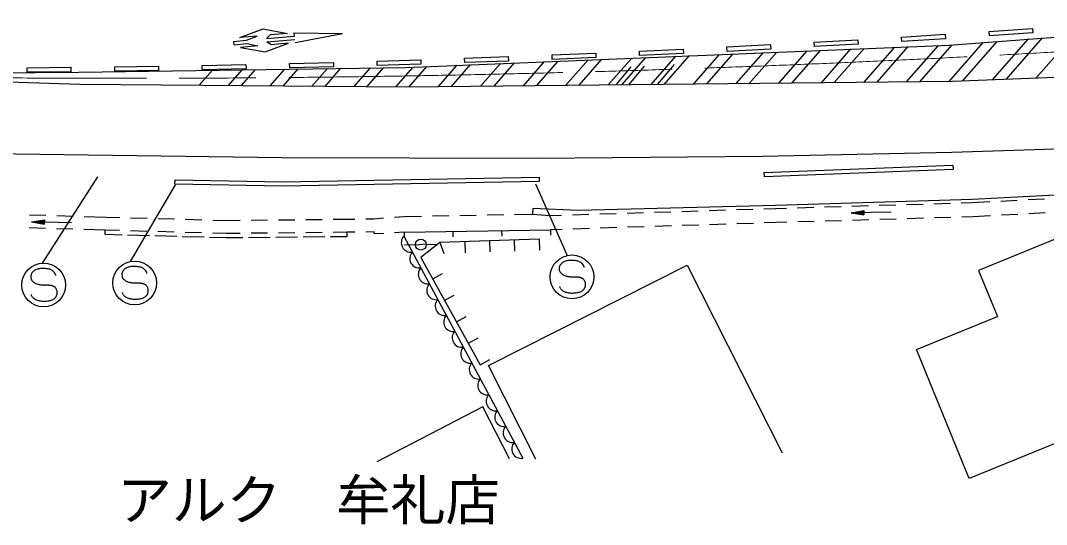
# Model space of a CAD drawing. Units: millimetres, scale not verified. Extents: x 40000 to 680000, y 20000 to 380000.
# Drawn here: x 206709 to 253602, y 239516 to 262530 of the extents above; entities that cross this region are included whole.
import ezdxf
from ezdxf.enums import TextEntityAlignment as Align

# ---------------------------------------------------------------- set-up
doc = ezdxf.new("R2010")
doc.units = ezdxf.units.MM
doc.header["$LTSCALE"] = 1000
doc.linetypes.add('CHAIN', pattern=[18.5, 12, -1.5, 3.5, -1.5])
for name, color, linetype, lineweight in [('M-BGD', 7, 'Continuous', 25), ('M-BGD-EXST', 7, 'Continuous', 25), ('M-BMK', 2, 'CHAIN', 13), ('M-STR-STRC', 7, 'Continuous', 25)]:
    doc.layers.add(name, color=color, linetype=linetype, lineweight=lineweight)
doc.layers.add('M-BMK-HTXT', color=7, linetype='Continuous')
doc.styles.add('ＭＳ ゴシック', font='')
doc.styles.get('ＭＳ ゴシック').set_extended_font_data('MS Gothic')

msp = doc.modelspace()

# ---------------------------------------------------------------- linework, layer by layer
at = {"layer": 'M-BGD'}
for p, q in [((240701, 255594), (249325, 255923)), ((240709, 255394), (240701, 255594)), ((249333, 255723), (240709, 255394)), ((249325, 255923), (249333, 255723)), ((213768, 255055), (213771, 255255)), ((213771, 255255), (218684, 255170)), ((218684, 255170), (230407, 255382)), ((230411, 255182), (218684, 254970)), ((230407, 255382), (230411, 255182)), ((218684, 254970), (213768, 255055)), ((248460, 254165), (249210, 254187)), ((249709, 254202), (250204, 254216)), ((250204, 254216), (251018, 254259)), ((251517, 254285), (252266, 254325)), ((252765, 254351), (253514, 254391)), ((233188, 253697), (233938, 253721)), ((234438, 253736), (235187, 253760)), ((235687, 253776), (236437, 253800)), ((236937, 253815), (237686, 253839)), ((238186, 253855), (238936, 253878)), ((239435, 253894), (240185, 253918)), ((240685, 253934), (241218, 253950)), ((241218, 253950), (241713, 253965)), ((242213, 253980), (242962, 254002)), ((243462, 254017), (244212, 254039)), ((244673, 253744), (245254, 253848)), ((244673, 253744), (245254, 253839)), ((244673, 253744), (245254, 253827)), ((244673, 253744), (245254, 253815)), ((244673, 253744), (245254, 253806)), ((244673, 253744), (245254, 253793)), ((244673, 253744), (245255, 253780)), ((246497, 253771), (244673, 253744)), ((244673, 253744), (245255, 253768)), ((244673, 253744), (245255, 253745)), ((244673, 253744), (245256, 253698)), ((244673, 253744), (245256, 253711)), ((244673, 253744), (245256, 253671)), ((244673, 253744), (245255, 253728)), ((244673, 253744), (245256, 253657)), ((244673, 253744), (245256, 253685)), ((244712, 254054), (245461, 254076)), ((245254, 253848), (245256, 253657)), ((245961, 254091), (246711, 254113)), ((247210, 254128), (247960, 254150)), ((253543, 253741), (252794, 253702)), ((207122, 253658), (207872, 253636)), ((207218, 253343), (207802, 253424)), ((207218, 253343), (207802, 253414)), ((207218, 253343), (207802, 253402)), ((207218, 253343), (207801, 253390)), ((207218, 253343), (207801, 253381)), ((207218, 253343), (207801, 253368)), ((207218, 253343), (207800, 253355)), ((207218, 253343), (207800, 253344)), ((207218, 253343), (207798, 253274)), ((207218, 253343), (207799, 253320)), ((207218, 253343), (207799, 253286)), ((209042, 253296), (207218, 253343)), ((207218, 253343), (207798, 253246)), ((207218, 253343), (207799, 253303)), ((207218, 253343), (207797, 253232)), ((207218, 253343), (207798, 253260)), ((207802, 253424), (207797, 253232)), ((208371, 253621), (209121, 253599)), ((209621, 253585), (210602, 253556)), ((210602, 253556), (211243, 253538)), ((211743, 253524), (212493, 253503)), ((212993, 253489), (213742, 253468)), ((214242, 253454), (214992, 253433)), ((215492, 253419), (216133, 253401)), ((216133, 253401), (216747, 253408)), ((217247, 253413), (217997, 253421)), ((218497, 253426), (219247, 253434)), ((219747, 253439), (220497, 253447)), ((220997, 253453), (221611, 253459)), ((221611, 253459), (221986, 253465)), ((222486, 253472), (222861, 253478)), ((222861, 253478), (223296, 253513)), ((223795, 253553), (224230, 253588)), ((224230, 253588), (225042, 253602)), ((225542, 253611), (226292, 253624)), ((226792, 253633), (227542, 253646)), ((228042, 253655), (228792, 253668)), ((229292, 253676), (230104, 253691)), ((230104, 253691), (230906, 253625)), ((230906, 253625), (231439, 253642)), ((231939, 253658), (232689, 253681)), ((238956, 253229), (238206, 253205)), ((240205, 253268), (239455, 253244)), ((241238, 253301), (240705, 253284)), ((241736, 253315), (241238, 253301)), ((242986, 253352), (242236, 253330)), ((244235, 253389), (243485, 253367)), ((245484, 253426), (244735, 253404)), ((246734, 253463), (245984, 253441)), ((247983, 253500), (247234, 253478)), ((249233, 253537), (248483, 253515)), ((250231, 253567), (249733, 253552)), ((251046, 253610), (250231, 253567)), ((255653, 253226), (250502, 251122)), ((252295, 253675), (251546, 253636)), ((207855, 253036), (207105, 253058)), ((209104, 253000), (208354, 253022)), ((210584, 252956), (209604, 252985)), ((210579, 252756), (210584, 252956)), ((211353, 252735), (210579, 252756)), ((211232, 252938), (210584, 252956)), ((212482, 252903), (211732, 252924)), ((213731, 252868), (212981, 252889)), ((214981, 252833), (214231, 252854)), ((216128, 252801), (215480, 252819)), ((216748, 252808), (216128, 252801)), ((217998, 252821), (217248, 252813)), ((219248, 252834), (218498, 252826)), ((220498, 252847), (219748, 252839)), ((221618, 252859), (220998, 252853)), ((221994, 252865), (221618, 252859)), ((221618, 252859), (221620, 252659)), ((222870, 252878), (222494, 252872)), ((222875, 252785), (222870, 252878)), ((223309, 252809), (222875, 252785)), ((224243, 252859), (223809, 252835)), ((224243, 252859), (230927, 252975)), ((224243, 252859), (224248, 252609)), ((226471, 252898), (226475, 252648)), ((228699, 252937), (228703, 252687)), ((231459, 252992), (230927, 252975)), ((230927, 252975), (230931, 252725)), ((232709, 253032), (231959, 253008)), ((233958, 253071), (233209, 253047)), ((235208, 253110), (234458, 253087)), ((236457, 253150), (235707, 253126)), ((237706, 253189), (236957, 253166)), ((212603, 252700), (211603, 252728)), ((213852, 252665), (212853, 252693)), ((215102, 252630), (214102, 252658)), ((216126, 252601), (215352, 252623)), ((216873, 252609), (216126, 252601)), ((218123, 252622), (217123, 252612)), ((219373, 252635), (218373, 252625)), ((220623, 252649), (219623, 252638)), ((221620, 252659), (220873, 252651)), ((224232, 252684), (229667, 242543)), ((225880, 252389), (225009, 251714)), ((230408, 252543), (225880, 252389)), ((225880, 252389), (226059, 251894)), ((227012, 252427), (227029, 251928)), ((228144, 252466), (228161, 251966)), ((229276, 252504), (229293, 252005)), ((230408, 252543), (230425, 252043)), ((225009, 251714), (227725, 246811)), ((228102, 246769), (237176, 251365)), ((237176, 251365), (241518, 242793)), ((225552, 250734), (225990, 250976)), ((250502, 251122), (251362, 249015)), ((226096, 249753), (226533, 249995)), ((226639, 248772), (227076, 249014)), ((247667, 247506), (251362, 249015)), ((227182, 247792), (227620, 248034)), ((250072, 241619), (247667, 247506)), ((227725, 246811), (228163, 247053)), ((230266, 242499), (228102, 246769)), ((227840, 244881), (222991, 242373)), ((229063, 242517), (227840, 244881)), ((258918, 245232), (250072, 241619))]:
    msp.add_line(p, q, dxfattribs=at)
msp.add_lwpolyline([(262862, 254849), (271403, 255275), (276595, 255551), (282597, 255871), (286719, 256077), (293291, 256396), (295762, 256567), (297565, 256700), (301964, 257168), (301949, 257307), (297553, 256839), (295752, 256707), (293283, 256536), (286712, 256216), (282586, 256071), (276585, 255751), (271396, 255414), (262855, 254989), (256068, 254665), (250199, 254356), (241214, 254090), (232211, 253857), (230123, 253943), (230104, 253691)], dxfattribs=at)
for centre in [(224542, 252384), (224930, 251660), (225319, 250935), (225707, 250211), (226095, 249486), (226483, 248762), (226872, 248038), (227260, 247313), (227648, 246589), (228036, 245865), (228424, 245140), (228813, 244416), (229201, 243692), (229589, 242967)]:
    msp.add_arc(centre, 431, 135.9245, 280.4547, dxfattribs=at)
at = {"layer": 'M-BGD-EXST'}
for p, q in [((207715, 251452), (210244, 255385)), ((211741, 251529), (213786, 255031)), ((230242, 255077), (231690, 251798)), ((224757, 252291), (224257, 252278)), ((225256, 252317), (224758, 252278)), ((225257, 252303), (225757, 252314))]:
    msp.add_line(p, q, dxfattribs=at)
for points in [[(207497, 250490), (207523, 250485), (207548, 250480), (207573, 250475), (207599, 250471), (207624, 250467), (207650, 250463), (207675, 250460), (207701, 250457), (207726, 250455), (207752, 250454), (207773, 250453), (207794, 250452), (207815, 250452), (207836, 250453), (207857, 250453), (207878, 250453), (207899, 250454), (207921, 250454), (207942, 250454), (207963, 250454), (207975, 250453), (207986, 250453), (207998, 250452), (208010, 250451), (208021, 250450), (208033, 250449), (208045, 250448), (208056, 250447), (208068, 250445), (208080, 250443), (208093, 250441), (208107, 250438), (208121, 250435), (208135, 250431), (208148, 250427), (208160, 250423), (208172, 250419), (208184, 250414), (208196, 250409), (208207, 250404), (208219, 250398), (208236, 250389), (208252, 250379), (208273, 250362), (208289, 250346)], [(211661, 250582), (211687, 250577), (211712, 250573), (211737, 250568), (211763, 250564), (211788, 250560), (211814, 250556), (211839, 250553), (211865, 250550), (211890, 250548), (211916, 250546), (211937, 250545), (211958, 250545), (211979, 250545), (212000, 250545), (212021, 250546), (212042, 250546), (212064, 250546), (212085, 250546), (212106, 250546), (212127, 250546), (212139, 250546), (212150, 250545), (212162, 250545), (212174, 250544), (212186, 250543), (212197, 250542), (212209, 250541), (212220, 250539), (212232, 250538), (212244, 250536), (212258, 250533), (212271, 250531), (212285, 250527), (212299, 250524), (212312, 250520), (212324, 250516), (212336, 250512), (212348, 250507), (212360, 250502), (212371, 250497), (212383, 250491), (212400, 250482), (212416, 250471), (212437, 250455), (212453, 250438)], [(231649, 250860), (231674, 250855), (231700, 250850), (231725, 250846), (231750, 250841), (231776, 250837), (231801, 250833), (231827, 250830), (231852, 250827), (231878, 250825), (231903, 250824), (231924, 250823), (231945, 250823), (231967, 250823), (231988, 250823), (232009, 250823), (232030, 250824), (232051, 250824), (232072, 250824), (232093, 250824), (232115, 250824), (232126, 250823), (232138, 250823), (232150, 250822), (232161, 250822), (232173, 250821), (232185, 250820), (232196, 250818), (232208, 250817), (232220, 250815), (232231, 250813), (232245, 250811), (232259, 250808), (232273, 250805), (232286, 250802), (232300, 250798), (232312, 250794), (232324, 250789), (232336, 250785), (232347, 250779), (232359, 250774), (232370, 250769), (232387, 250759), (232404, 250749), (232424, 250732), (232440, 250716)], [(207247, 249913), (207232, 249936), (207218, 249959), (207208, 249984), (207204, 249997), (207201, 250010)], [(211411, 250005), (211396, 250028), (211382, 250052), (211372, 250076), (211368, 250090), (211365, 250103)], [(231398, 250283), (231383, 250306), (231370, 250329), (231359, 250354), (231355, 250368), (231353, 250381)]]:
    msp.add_lwpolyline(points, dxfattribs=at)
for centre, radius in [((225007, 252298), 250), ((231915, 250824), 1000), ((207763, 250454), 1000), ((211927, 250546), 1000)]:
    msp.add_circle(centre, radius, dxfattribs=at)
for centre, radius, start, end in [((231789, 251094), 491, 135.1508, 149.9367), ((231691, 251201), 347, 114.638, 136.0855), ((231792, 250978), 591, 100.054, 114.5262), ((231881, 250485), 1092, 90.5454, 100.1869), ((231900, 250321), 1257, 82.477, 91.3279), ((231974, 250864), 709, 69.2741, 82.6429), ((232077, 251135), 419, 50.34, 69.2792), ((232083, 251153), 401, 40.3943, 49.3685), ((232003, 251063), 521, 31.0741, 42.2143), ((207464, 250825), 290, 150.0708, 170.8217), ((207637, 250724), 491, 135.1508, 149.9367), ((207539, 250830), 347, 114.638, 136.0855), ((207640, 250608), 591, 100.054, 114.5262), ((207730, 250115), 1092, 90.5454, 100.1869), ((207749, 249951), 1257, 82.477, 91.3279), ((207823, 250493), 709, 69.2741, 82.6429), ((207925, 250765), 419, 50.34, 69.2792), ((207931, 250783), 401, 40.3943, 49.3685), ((207851, 250692), 521, 31.0741, 42.2143), ((208137, 250864), 188, 15.4849, 31.0741), ((208219, 250892), 101, 353.2451, 12.7461), ((211637, 250925), 298, 172.3681, 193.7201), ((211628, 250918), 290, 150.0708, 170.8217), ((211801, 250817), 491, 135.1508, 149.9367), ((211703, 250923), 347, 114.638, 136.0855), ((211804, 250700), 591, 100.054, 114.5262), ((211894, 250208), 1092, 90.5454, 100.1869), ((211913, 250043), 1257, 82.477, 91.3279), ((211987, 250586), 709, 69.2741, 82.6429), ((212089, 250857), 419, 50.34, 69.2792), ((212095, 250876), 401, 40.3943, 49.3685), ((212015, 250785), 521, 31.0741, 42.2143), ((212301, 250957), 188, 15.4849, 31.0741), ((212383, 250985), 101, 353.2451, 12.7461), ((231624, 251203), 298, 172.3681, 193.7201), ((231616, 251196), 290, 150.0708, 170.8217), ((231624, 251203), 298, 193.7824, 222.17), ((231733, 251303), 445, 222.257, 242.8164), ((231825, 251486), 650, 242.9551, 254.2829), ((232288, 251235), 188, 15.4849, 31.0741), ((232370, 251262), 101, 353.2451, 12.7461), ((207473, 250833), 298, 172.3681, 193.7201), ((207472, 250833), 298, 193.7824, 222.17), ((207581, 250932), 445, 222.257, 242.8164), ((207673, 251115), 650, 242.9551, 254.2829), ((211636, 250925), 298, 193.7824, 222.17), ((211745, 251025), 445, 222.257, 242.8164), ((211837, 251208), 650, 242.9551, 254.2829), ((212202, 250200), 346, 0.8202, 42.0391), ((232189, 250478), 346, 0.8202, 42.0391), ((232187, 250470), 349, 338.2637, 2.0545), ((208043, 250104), 344, 309.5264, 337.1503), ((208038, 250107), 346, 0.8202, 42.0391), ((208035, 250099), 349, 338.2637, 2.0545), ((211765, 250281), 449, 217.9483, 228.2045), ((211773, 250302), 470, 229.1238, 248.2674), ((212207, 250196), 344, 309.5264, 337.1503), ((212199, 250192), 349, 338.2637, 2.0545), ((231752, 250559), 449, 217.9483, 228.2045), ((231760, 250579), 470, 229.1238, 248.2674), ((231855, 250820), 728, 248.3135, 261.1494), ((231930, 251312), 1226, 261.2217, 270.9828), ((231948, 251358), 1272, 270.1516, 279.4163), ((232038, 250809), 715, 279.4937, 291.465), ((232143, 250542), 428, 291.4581, 309.0625), ((232195, 250474), 344, 309.5264, 337.1503), ((207601, 250189), 449, 217.9483, 228.2045), ((207609, 250209), 470, 229.1238, 248.2674), ((207704, 250450), 728, 248.3135, 261.1494), ((207779, 250941), 1226, 261.2217, 270.9828), ((207797, 250988), 1272, 270.1516, 279.4163), ((207887, 250438), 715, 279.4937, 291.465), ((207992, 250172), 428, 291.4581, 309.0625), ((211868, 250542), 728, 248.3135, 261.1494), ((211943, 251034), 1226, 261.2217, 270.9828), ((211961, 251080), 1272, 270.1516, 279.4163), ((212051, 250531), 715, 279.4937, 291.465), ((212156, 250264), 428, 291.4581, 309.0625)]:
    msp.add_arc(centre, radius, start, end, dxfattribs=at)
at = {"layer": 'M-BMK'}
for start, end in [(266.32665, 270.60687), (270.60687, 273.85156)]:
    msp.add_arc((211550, 1009887), 749996, start, end, dxfattribs=at)
at = {"layer": 'M-STR-STRC'}
for p, q in [((216726, 261750), (217795, 262146)), ((217795, 262146), (218917, 261943)), ((250970, 262031), (252965, 262168)), ((252965, 262168), (252979, 261968)), ((217523, 261820), (216726, 261750)), ((217044, 261628), (217523, 261820)), ((218121, 261873), (217947, 261707)), ((217947, 261707), (219229, 261820)), ((217960, 261558), (219243, 261671)), ((218917, 261943), (218121, 261873)), ((219229, 261820), (219216, 261969)), ((219216, 261969), (221428, 261938)), ((219256, 261521), (221428, 261938)), ((246979, 261774), (248975, 261900)), ((246991, 261574), (246979, 261774)), ((248988, 261700), (246991, 261574)), ((248975, 261900), (248988, 261700)), ((250970, 262031), (250984, 261831)), ((252979, 261968), (250984, 261831)), ((252762, 261687), (251125, 259819)), ((253402, 261735), (251744, 259843)), ((254825, 261841), (253121, 259896)), ((216440, 261575), (217044, 261628)), ((216440, 261575), (216453, 261425)), ((216453, 261425), (217057, 261478)), ((217562, 261372), (216765, 261302)), ((216765, 261302), (217887, 261100)), ((217057, 261478), (217562, 261372)), ((217887, 261100), (218957, 261495)), ((218160, 261425), (217960, 261558)), ((218957, 261495), (218160, 261425)), ((234998, 261130), (236996, 261224)), ((236996, 261224), (237005, 261024)), ((238993, 261323), (240990, 261428)), ((239003, 261123), (238993, 261323)), ((241001, 261228), (239003, 261123)), ((240990, 261428), (241001, 261228)), ((242987, 261538), (244983, 261653)), ((242998, 261338), (242987, 261538)), ((244995, 261453), (242998, 261338)), ((244650, 261231), (243297, 259687)), ((245271, 261257), (243900, 259693)), ((244983, 261653), (244995, 261453)), ((246650, 261313), (245242, 259707)), ((247271, 261339), (245846, 259713)), ((248651, 261396), (247188, 259726)), ((249275, 261426), (247791, 259733)), ((250698, 261532), (249133, 259746)), ((251339, 261580), (249748, 259765)), ((223008, 260678), (225007, 260740)), ((225007, 260740), (225013, 260540)), ((227006, 260807), (229004, 260880)), ((227013, 260607), (227006, 260807)), ((229004, 260880), (229012, 260680)), ((231002, 260958), (233000, 261041)), ((231010, 260758), (231002, 260958)), ((233009, 260841), (231010, 260758)), ((232648, 260736), (231624, 259568)), ((233269, 260762), (232228, 259574)), ((233000, 261041), (233009, 260841)), ((234649, 260819), (233569, 259587)), ((235269, 260844), (234173, 259594)), ((235007, 260930), (234998, 261130)), ((237005, 261024), (235007, 260930)), ((236649, 260901), (235515, 259607)), ((237270, 260927), (236119, 259613)), ((238649, 260984), (237460, 259627)), ((239270, 261009), (238064, 259633)), ((240650, 261066), (239406, 259647)), ((241270, 261092), (240010, 259653)), ((242650, 261149), (241351, 259667)), ((243271, 261174), (241955, 259673)), ((207014, 260375), (209013, 260394)), ((207015, 260175), (207014, 260375)), ((209013, 260394), (209015, 260194)), ((211013, 260418), (213012, 260448)), ((211016, 260218), (211013, 260418)), ((213012, 260448), (213016, 260248)), ((215478, 260261), (214873, 259571)), ((215012, 260484), (217011, 260524)), ((215016, 260284), (215012, 260484)), ((217015, 260324), (215016, 260284)), ((216825, 260281), (216193, 259561)), ((217432, 260291), (216787, 259556)), ((217011, 260524), (217015, 260324)), ((218779, 260311), (218108, 259545)), ((219385, 260320), (218702, 259540)), ((219010, 260570), (221009, 260621)), ((219015, 260370), (219010, 260570)), ((221015, 260422), (219015, 260370)), ((220733, 260340), (220022, 259529)), ((221339, 260349), (220616, 259524)), ((221009, 260621), (221015, 260422)), ((222686, 260369), (221936, 259513)), ((223293, 260378), (222530, 259508)), ((223014, 260478), (223008, 260678)), ((225013, 260540), (223014, 260478)), ((224647, 260407), (223850, 259497)), ((225268, 260432), (224446, 259494)), ((226648, 260489), (225788, 259508)), ((227268, 260515), (226391, 259514)), ((229012, 260680), (227013, 260607)), ((228648, 260572), (227733, 259528)), ((229269, 260597), (228337, 259534)), ((230648, 260654), (229679, 259548)), ((231269, 260680), (230282, 259554)), ((234597, 260415), (233912, 259598)), ((235212, 260449), (234501, 259600)), ((236581, 260525), (235810, 259606)), ((209015, 260194), (207015, 260175)), ((213016, 260248), (211016, 260218))]:
    msp.add_line(p, q, dxfattribs=at)
for points in [[(195291, 260063), (209377, 260165), (224337, 260389), (249160, 261412), (264081, 262530), (269025, 262301), (278334, 261625)], [(278369, 261219), (269034, 260509), (264175, 260321), (249303, 259743), (224350, 259489), (209423, 259612), (195291, 260063), (194202, 260093)], [(268926, 257299), (262041, 256944), (255866, 256711), (249271, 256498), (240617, 256322), (230342, 256224), (218660, 256265), (204251, 256458), (198065, 256578)]]:
    msp.add_lwpolyline(points, dxfattribs=at)

# ---------------------------------------------------------------- texts
at = {"layer": 'M-BMK-HTXT', "style": 'ＭＳ ゴシック'}
msp.add_text('アルク\u3000牟礼店', height=1833, dxfattribs=at).set_placement((211127, 239169), align=Align.BOTTOM_LEFT)

doc.saveas('drawing.dxf')
